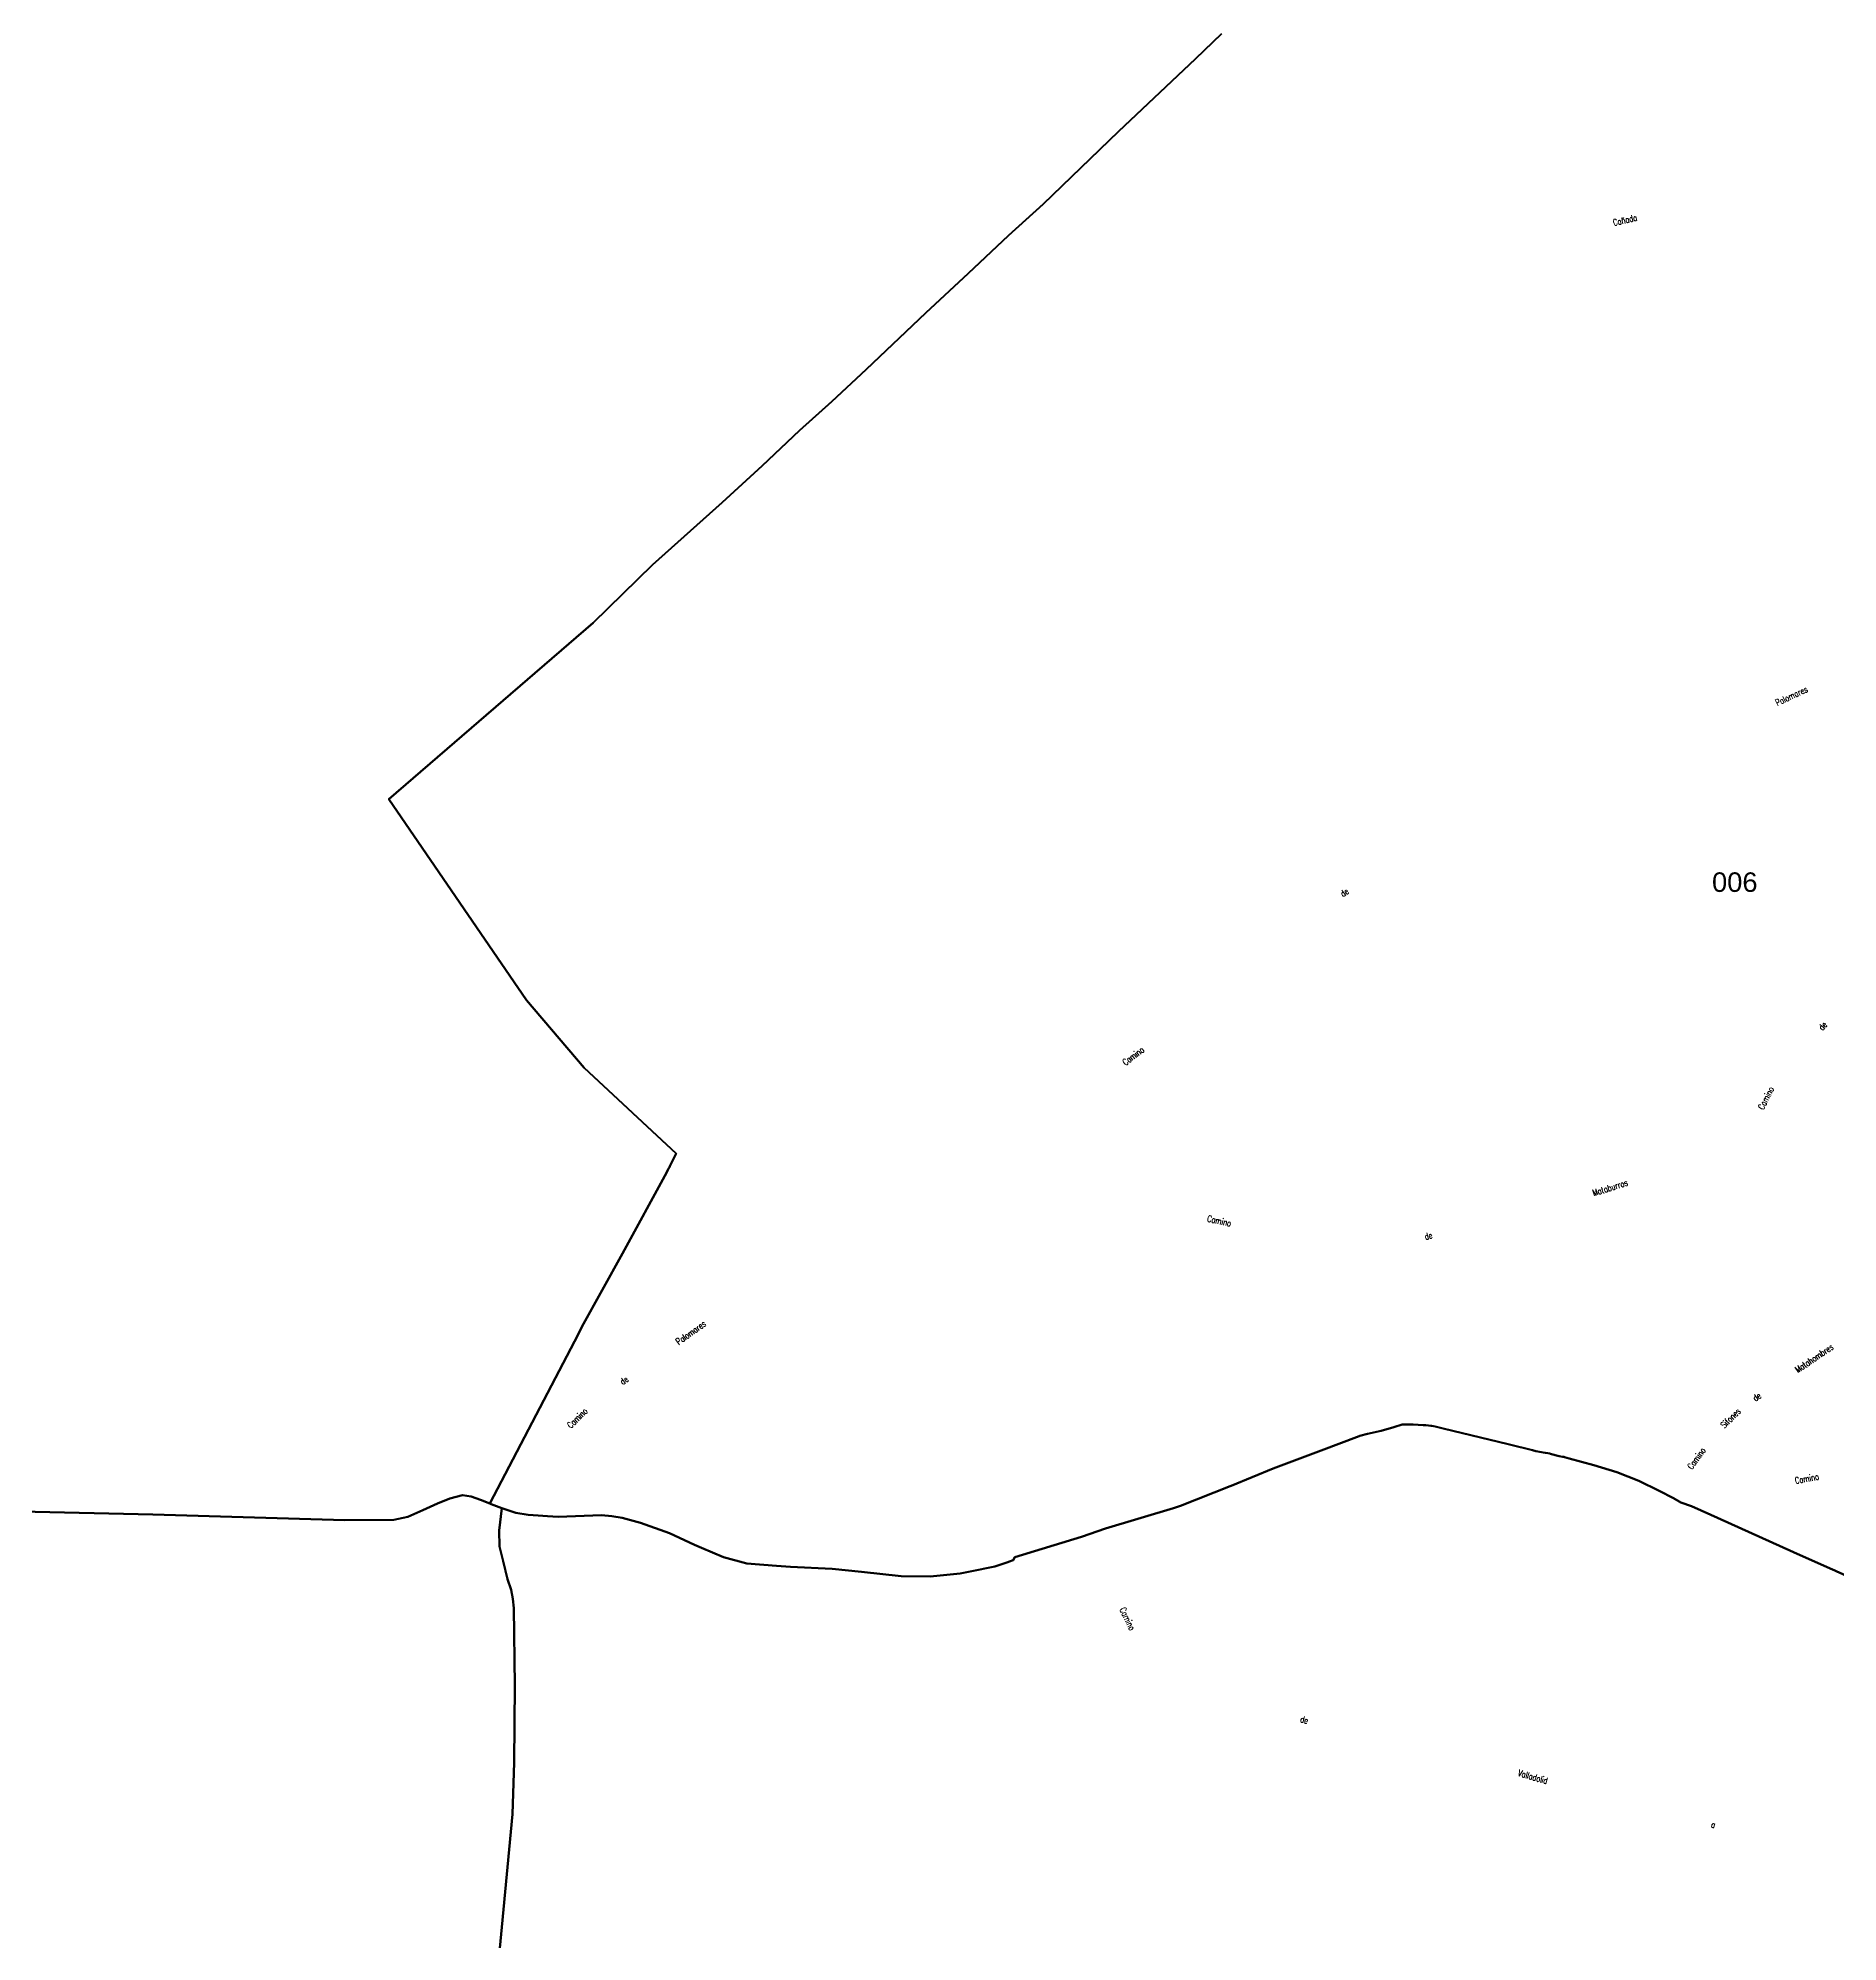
# Model space of a CAD drawing. Header units: metres. Extents: x 339638 to 364279, y 4598373 to 4630956.
# Drawn here: x 357403 to 360168, y 4612737 to 4615662 of the extents above; entities that cross this region are included whole.
import ezdxf
from ezdxf.enums import TextEntityAlignment as Align

# ---------------------------------------------------------------- set-up
doc = ezdxf.new("R2010")
doc.units = ezdxf.units.M
doc.layers.add('caminos', color=1, linetype='Continuous', lineweight=0)
doc.layers.add('poligonos_rusticos', color=42, linetype='Continuous', lineweight=40)
doc.layers.add('poligonos_rustico_txt', color=7, linetype='Continuous')
doc.styles.add('Arial', font='arial.ttf')
doc.styles.add('caminos', font='simplex.shx', dxfattribs={"width": 0.75})

msp = doc.modelspace()

# ---------------------------------------------------------------- linework, layer by layer
at = {"layer": 'poligonos_rusticos'}
for points in [[(359221.3, 4615668.3), (359181, 4615629.9), (359062.8, 4615518.1), (358946.9, 4615406.6), (358893.6, 4615358.2), (358831.7, 4615300), (358767.1, 4615239.4), (358675.3, 4615152.8), (358622.3, 4615103.2), (358572.8, 4615058.7), (358515.2, 4615004.5), (358453.8, 4614948.3), (358347.1, 4614852.3), (358255.7, 4614763.3), (357941.7, 4614492.5), (358153.3, 4614183.8), (358242.1, 4614079.9), (358383.3, 4613948), (358373.7, 4613928.6), (358372.9, 4613927.1), (358371.1, 4613923.8), (358368.7, 4613919.5), (358300.9, 4613794.5), (358238.6, 4613681.9), (358233.1, 4613671.1), (358096.9, 4613410.4), (358082.6, 4613415.9), (358068.2, 4613421.4), (358055.2, 4613423), (358035.8, 4613418.1), (358016.7, 4613410.5), (357994.1, 4613400.4), (357971.3, 4613389.9), (357949.7, 4613385.5), (357874.1, 4613384.8), (357579.3, 4613393.7), (357376, 4613397.9)], [(360222, 4613280.7), (360165.3, 4613306.3), (360163.2, 4613307.3), (360159.7, 4613308.8), (360110.2, 4613331.2), (359972.9, 4613392.8), (359943.2, 4613406.1), (359926.6, 4613412.2), (359915.5, 4613418.7), (359893.6, 4613430.1), (359862, 4613445.3), (359828.6, 4613458.6), (359793.1, 4613469.4), (359755.2, 4613479.7), (359747.8, 4613481.7), (359747.1, 4613481.9), (359744.8, 4613482), (359739.8, 4613483.1), (359726.2, 4613486.9), (359725.8, 4613487), (359718.8, 4613488.1), (359718.2, 4613488.2), (359704.2, 4613491), (359699, 4613492.3), (359663.6, 4613501), (359661.5, 4613501.5), (359561.5, 4613525.6), (359549.1, 4613528.5), (359544.1, 4613529.5), (359542.8, 4613529.8), (359539.2, 4613530.2), (359534.9, 4613530.7), (359531.1, 4613531), (359515.7, 4613531.8), (359509.1, 4613531.9), (359500.8, 4613531.6), (359498.4, 4613531.6), (359486, 4613527.9), (359466.5, 4613521.9), (359445.3, 4613517.4), (359433.7, 4613514.3), (359432.7, 4613514.1), (359374.1, 4613491.6), (359300.5, 4613464.1), (359235.7, 4613437.7), (359234.5, 4613437.2), (359158.2, 4613406.8), (359147.3, 4613403.2), (359042.9, 4613371.8), (359005.8, 4613359.3), (358903.6, 4613328), (358901, 4613323.4), (358901, 4613323.2), (358901, 4613323.2), (358900.9, 4613323.2), (358895.5, 4613321.3), (358891.5, 4613319.9), (358872.9, 4613313.5), (358855, 4613310.3), (358853, 4613309.7), (358819.8, 4613303), (358773.6, 4613298.2), (358728.9, 4613298.6), (358668.2, 4613305.5), (358623, 4613310.2), (358559.1, 4613313.1), (358537.3, 4613314.9), (358492.1, 4613318.4), (358455.9, 4613327.9), (358422, 4613342.5), (358411.3, 4613347.1), (358373.3, 4613364.7), (358328.5, 4613380.6), (358300.4, 4613388.6), (358284.5, 4613391.2), (358268.7, 4613392.4), (358228.4, 4613391.2), (358201.9, 4613390), (358185.6, 4613390.9), (358171.4, 4613391.8), (358155.7, 4613393.2), (358136.9, 4613396), (358115.3, 4613403.2), (358099.2, 4613409.5), (358096.9, 4613410.4), (358233.1, 4613671.1), (358238.6, 4613681.9), (358300.9, 4613794.5), (358368.7, 4613919.5), (358371.1, 4613923.8), (358372.9, 4613927.1), (358373.7, 4613928.6), (358383.3, 4613948), (358242.1, 4614079.9), (358153.3, 4614183.8), (357941.7, 4614492.5), (358255.7, 4614763.3), (358347.1, 4614852.3), (358453.8, 4614948.3), (358515.2, 4615004.5), (358572.8, 4615058.7), (358622.3, 4615103.2), (358675.3, 4615152.8), (358767.1, 4615239.4), (358831.7, 4615300), (358893.6, 4615358.2), (358946.9, 4615406.6), (359062.8, 4615518.1), (359181, 4615629.9), (359221.3, 4615668.3)], [(358081.7, 4612404), (358115.7, 4612759.4), (358131.7, 4612932.9), (358134.6, 4613012.6), (358135.4, 4613130.8), (358134.1, 4613249.4), (358132.2, 4613264.1), (358129.6, 4613277.7), (358124.4, 4613294.2), (358117.3, 4613321.8), (358111.7, 4613344.2), (358111.2, 4613369), (358115.3, 4613403.2), (358136.9, 4613396), (358155.7, 4613393.2), (358171.4, 4613391.8), (358185.6, 4613390.9), (358201.9, 4613390), (358228.4, 4613391.2), (358268.7, 4613392.4), (358284.5, 4613391.2), (358300.4, 4613388.6), (358328.5, 4613380.6), (358373.3, 4613364.7), (358411.3, 4613347.1), (358422, 4613342.5), (358455.9, 4613327.9), (358492.1, 4613318.4), (358537.3, 4613314.9), (358559.1, 4613313.1), (358623, 4613310.2), (358668.2, 4613305.5), (358728.9, 4613298.6), (358773.6, 4613298.2), (358819.8, 4613303), (358853, 4613309.7), (358855, 4613310.3), (358872.9, 4613313.5), (358891.5, 4613319.9), (358895.5, 4613321.3), (358900.9, 4613323.2), (358901, 4613323.2), (358901, 4613323.2), (358901, 4613323.4), (358903.6, 4613328), (359005.8, 4613359.3), (359042.9, 4613371.8), (359147.3, 4613403.2), (359158.2, 4613406.8), (359234.5, 4613437.2), (359235.7, 4613437.7), (359300.5, 4613464.1), (359374.1, 4613491.6), (359432.7, 4613514.1), (359433.7, 4613514.3), (359445.3, 4613517.4), (359466.5, 4613521.9), (359486, 4613527.9), (359498.4, 4613531.6), (359500.8, 4613531.6), (359509.1, 4613531.9), (359515.7, 4613531.8), (359515.7, 4613531.8), (359531.1, 4613531), (359534.9, 4613530.7), (359539.2, 4613530.2), (359542.8, 4613529.8), (359544.1, 4613529.5), (359549.1, 4613528.5), (359561.5, 4613525.6), (359661.5, 4613501.5), (359663.6, 4613501), (359699, 4613492.3), (359704.2, 4613491), (359718.2, 4613488.2), (359718.8, 4613488.1), (359725.8, 4613487), (359726.2, 4613486.9), (359739.8, 4613483.1), (359744.8, 4613482), (359747.1, 4613481.9), (359747.8, 4613481.7), (359755.2, 4613479.7), (359793.1, 4613469.4), (359828.6, 4613458.6), (359862, 4613445.3), (359893.6, 4613430.1), (359915.5, 4613418.7), (359926.6, 4613412.2), (359943.2, 4613406.1), (359972.9, 4613392.8), (360110.2, 4613331.2), (360159.7, 4613308.8), (360163.2, 4613307.3), (360165.3, 4613306.3), (360222, 4613280.7)], [(357376, 4613397.9), (357579.3, 4613393.7), (357874.1, 4613384.8), (357949.7, 4613385.5), (357971.3, 4613389.9), (357994.1, 4613400.4), (358016.7, 4613410.5), (358035.8, 4613418.1), (358055.2, 4613423), (358068.2, 4613421.4), (358082.6, 4613415.9), (358096.9, 4613410.4), (358099.2, 4613409.5), (358115.3, 4613403.2), (358111.2, 4613369), (358111.7, 4613344.2), (358117.3, 4613321.8), (358124.4, 4613294.2), (358129.6, 4613277.7), (358132.2, 4613264.1), (358134.1, 4613249.4), (358135.4, 4613130.8), (358134.6, 4613012.6), (358131.7, 4612932.9), (358115.7, 4612759.4), (358081.7, 4612404)]]:
    msp.add_lwpolyline(points, dxfattribs=at)

# ---------------------------------------------------------------- texts
at = {"layer": 'caminos', "style": 'caminos', "width": 0.75}
for s, rotation, p in [('Cañada', 13.3516, (359824.7, 4615370.1)), ('Palomares', 25.3154, (360076.2, 4614632.6)), ('de', 35.1799, (359409.7, 4614339.3)), ('de', 48.9671, (360146.8, 4614134.3)), ('Camino', 37.1106, (359075.5, 4614080.4)), ('Camino', 62.9504, (360056.2, 4614013)), ('Mataburros', 17.4459, (359793.8, 4613879.6)), ('Camino', -12.4313, (359197.7, 4613840.8)), ('de', 15.9308, (359535.4, 4613812.2)), ('Palomares', 35.4616, (358389, 4613651.2)), ('Matahombres', 33.8832, (360108.2, 4613608.3)), ('de', 35.4905, (358303.1, 4613589.7)), ('de', 36.0442, (360043.4, 4613564.3)), ('Camino', 44.5677, (358223.7, 4613522.9)), ('Sifones', 44.995, (359995.9, 4613523.1)), ('Camino', 54.3047, (359946.3, 4613460)), ('Camino', 10.6603, (360103.5, 4613437.5)), ('Camino', -64.2481, (359061.4, 4613246.5)), ('de', -13.7242, (359340.6, 4613071.7)), ('Valladolid', -16.0054, (359674.9, 4612989.2)), ('a', -17.7955, (359971.5, 4612910.4))]:
    msp.add_text(s, height=10, rotation=rotation, dxfattribs=at).set_placement(p, align=Align.BOTTOM_LEFT)
at = {"layer": 'poligonos_rustico_txt', "style": 'Arial'}
msp.add_text('006', height=30, dxfattribs=at).set_placement((360009.6, 4614341), align=Align.BOTTOM_CENTER)

doc.saveas('drawing.dxf')
